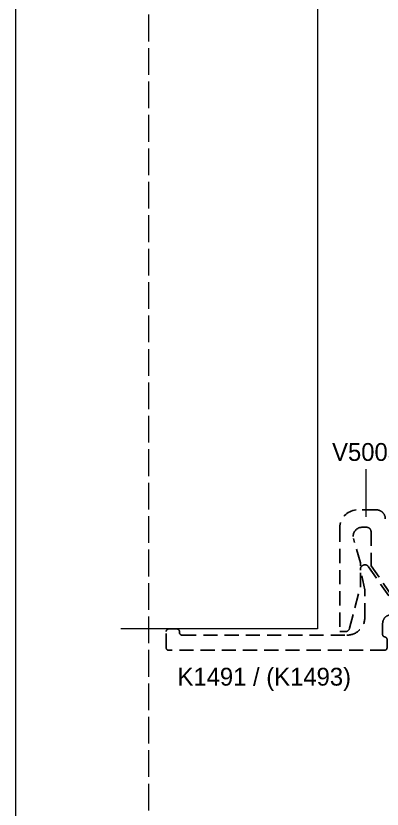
# Model space of a CAD drawing. Header units: millimetres. Extents: x -576 to 4430, y -1196 to 2690.
# Drawn here: x 780 to 821.1, y -1145.9 to -1056.9 of the extents above; entities that cross this region are included whole.
import ezdxf

# ---------------------------------------------------------------- set-up
doc = ezdxf.new("R2010")
doc.units = ezdxf.units.MM
doc.header["$LTSCALE"] = 0.25
doc.header["$MEASUREMENT"] = 0
doc.linetypes.add('ACAD_ISO02W100', pattern=[15, 12, -3])
doc.linetypes.add('HIDDEN', pattern=[9.525, 6.35, -3.175])
doc.layers.get('0').update_dxf_attribs({"lineweight": 5})
doc.layers.add('01_Dimension', color=251, linetype='Continuous', lineweight=9)
doc.layers.add('01_Text', color=40, linetype='Continuous', lineweight=25)
doc.layers.add('02_Block Frame', color=7, linetype='Continuous', lineweight=5, true_color=0xe2001a, plot=False)
doc.layers.add('NASC', color=7, linetype='HIDDEN')
doc.styles.add('Aluk Text', font='GOTHIC.TTF')

# ---------------------------------------------------------------- blocks, each defined once
blk = doc.blocks.new('PAGE pari')
at = {"layer": '02_Block Frame'}
blk.add_lwpolyline([(0, 0), (0, 297), (210, 297), (210, 0)], close=True, dxfattribs=at)
at = {"layer": '02_Block Frame', "linetype": 'ACAD_ISO02W100'}
blk.add_lwpolyline([(14.934, 15), (14.934, 282), (191.934, 282), (191.934, 15)], close=True, dxfattribs=at)

msp = doc.modelspace()

# ---------------------------------------------------------------- linework, layer by layer
at = {"layer": '01_Dimension'}
msp.add_line((819.338, -1113.067), (819.338, -1107.731), dxfattribs=at)
at = {"layer": '01_Dimension', "ltscale": 0.25}
msp.add_lwpolyline([(813.871, -976.224), (813.871, -976.224), (813.871, -1125.644), (791.769, -1125.644)], dxfattribs=at)
at = {"layer": 'NASC'}
msp.add_lwpolyline([(821.471, -1113.292, 0.414214), (820.471, -1112.292), (818.198, -1112.292, 0.388879), (816.372, -1114.284), (816.372, -1125.944), (816.982, -1125.944, 0.344011), (817.467, -1125.565), (818.672, -1120.955), (818.672, -1118.241), (817.906, -1115.503, -0.493145), (818.872, -1114.244), (819.371, -1114.244, -0.414214), (819.871, -1114.744), (819.871, -1118.556), (822.313, -1122.044)], format="xyb", dxfattribs=at)
msp.add_lwpolyline([(819.171, -1124.344), (819.171, -1121.251), (818.684, -1119.061, -0.820978), (819.582, -1118.666), (823.017, -1123.572, -0.606815), (822.771, -1124.044), (822.171, -1124.044, 0.414214), (821.171, -1125.044), (821.171, -1126.252, 0.365977), (821.421, -1126.548, -0.365977), (821.671, -1126.844), (821.671, -1127.744, -0.414214), (821.371, -1128.044), (797.171, -1128.044, -0.414214), (796.871, -1127.744), (796.871, -1125.944, -0.414214), (797.171, -1125.644), (798.071, -1125.644, -0.414214), (798.371, -1125.944), (798.371, -1126.044, 0.414214), (798.671, -1126.344), (817.171, -1126.344, 0.414214)], format="xyb", close=True, dxfattribs=at)

# ---------------------------------------------------------------- block references
msp.add_blockref('PAGE pari', (780, -1191))

# ---------------------------------------------------------------- texts
at = {"layer": '01_Text', "style": 'Aluk Text'}
for s, p in [('V50030', (815.499, -1106.799)), ('K1491 / (K1493)', (798.147, -1132.002))]:
    msp.add_text(s, height=2, dxfattribs=at).set_placement(p)

doc.saveas('drawing.dxf')
